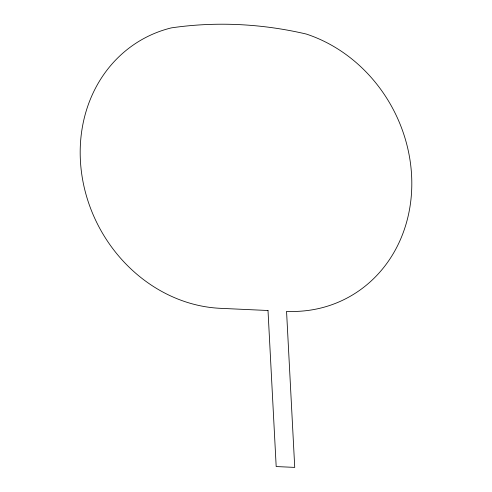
<?xml version="1.0" encoding="UTF-8"?>
<svg xmlns="http://www.w3.org/2000/svg" width="492" height="492" viewBox="0 0 492 492"><rect width="100%" height="100%" fill="white"/><g stroke="black" fill="none" stroke-linecap="round" stroke-linejoin="round"><path stroke-width="0.74" d="M268.005 310.507L220.311 308.318A145.392 128.953 62.2 0 1 82.502 178.965A145.392 128.953 62.2 0 1 171.407 27.866A423.046 375.218 62.2 0 1 306.227 34.034A145.392 128.953 62.2 0 1 411.441 194.026A145.392 128.953 62.2 0 1 286.553 311.356L294.733 467.4L276.184 466.551L268.005 310.507"/></g></svg>
